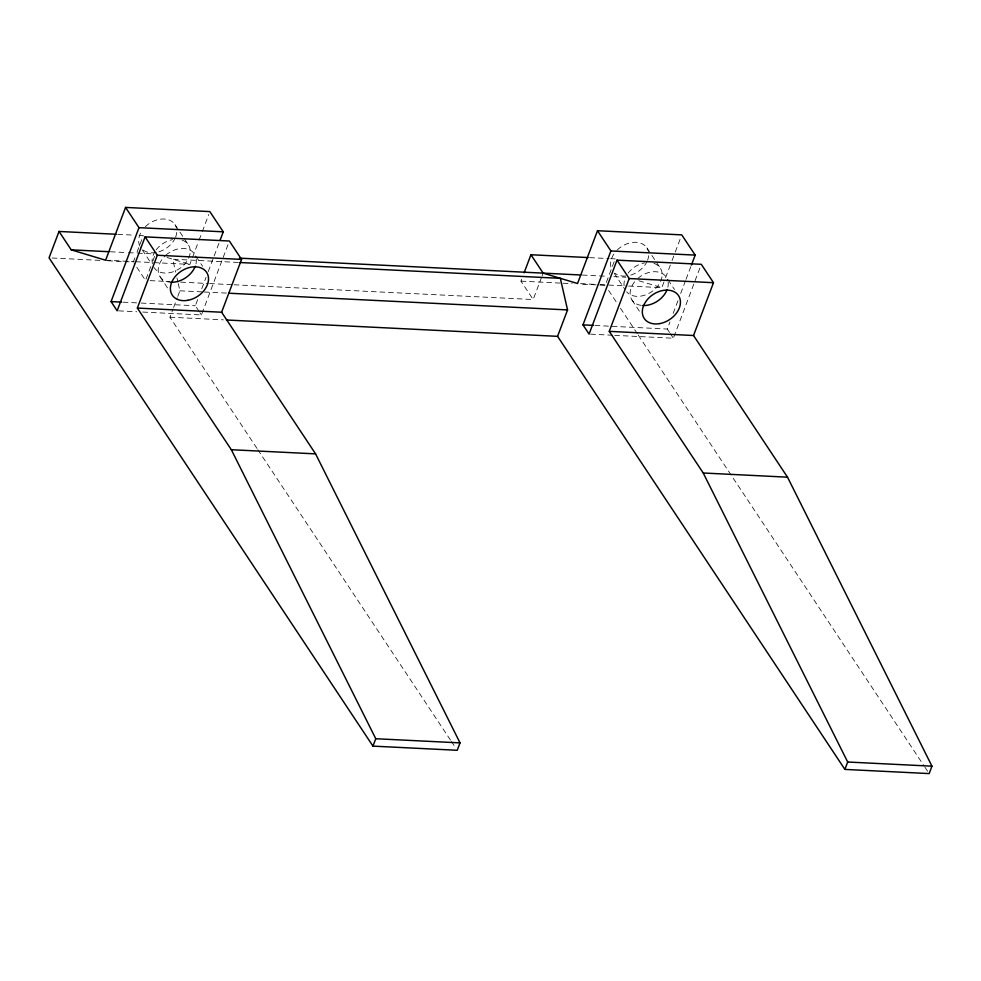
<?xml version="1.0" encoding="UTF-8"?>
<svg xmlns="http://www.w3.org/2000/svg" width="981" height="981" viewBox="0 0 981 981"><rect width="100%" height="100%" fill="white"/><g stroke="black" fill="none" stroke-linecap="round" stroke-linejoin="round"><path stroke-width="0.74" stroke-dasharray="4.91 3.68" d="M134.9 257.844L133.318 262.013L125.801 261.645M136.997 252.289L143.3 235.612L135.77 235.232M150.78 266.513L145.519 280.407L134.139 263.239M152.877 260.958L155.501 254.005M256.973 448.403L169.934 317.206L173.085 308.868M173.612 307.47L177.279 297.746M177.806 296.36L179.915 290.793L178.272 283.619M153.772 262.614L189.885 264.392L192.043 258.69M192.583 257.255L198.518 241.559M199.057 240.124L201.755 232.988M202.294 231.565L208.769 214.434M199.143 311.504L195.329 305.753L198.015 298.641M201.779 288.696L206.071 277.316M208.23 271.627L213.6 257.414M214.14 255.992L218.971 243.19M142.748 312.056L201.436 314.95L228.291 243.864M541.573 277.304L533.173 299.536L520.972 281.142L522.015 278.359M542.101 275.919L543.143 273.135M614.167 261.682L605.24 285.299L579.661 284.036M628.698 286.047L661.807 287.678L665.044 279.119M665.584 277.697L671.507 261.988M672.046 260.566L674.744 253.429M675.284 251.994L680.679 237.721M669.533 332.485L667.252 329.04L669.937 321.927M673.162 313.405L677.994 300.603M680.679 293.491L685.511 280.701M686.05 279.278L690.882 266.489M614.658 335.343L673.346 338.237L701.28 264.306M117.72 234.349L134.274 235.158M589.63 257.635L609.201 258.604M610.697 258.677L615.21 258.898M110.363 251.774L126.905 252.595M128.413 252.669L135.942 253.037M137.45 253.11L153.992 253.932M582.273 275.06L607.852 276.323M613.873 276.63L625.915 277.218M238.322 262.442L172.693 259.205L175.648 272.129M105.617 260.235L134.213 261.645M135.709 261.719L152.263 262.54M580.544 283.668L598.606 284.564M600.102 284.637L627.19 285.974M52.054 258.003L100.209 260.382M107.738 260.75L124.293 261.571M520.972 281.142L561.598 283.153M563.106 283.227L572.131 283.668M150.105 280.64L169.946 281.608M180.627 282.136L208.095 283.497M209.627 283.57L232.522 284.698M234.042 284.772L533.173 299.536M179.915 290.793L202.797 291.933M204.33 292.007L227.224 293.135M123.103 302.185L139.645 303.006M141.154 303.08L195.329 305.753M595.013 325.471L667.252 329.04M118.664 310.867L136.727 311.762M590.587 334.153L613.15 335.269M169.934 317.206L223.349 319.843M638.876 280.75L661.807 287.678M166.966 257.463L189.885 264.392M646.871 247.874L651.065 254.202M651.911 255.465L660.299 268.107M668.024 279.757L674.536 289.579M670.293 333.638L673.346 338.237M614.094 273.049L625.007 289.493M631.948 299.953L640.078 312.216M608.625 290.401L617.074 303.154M620.458 308.255L637.38 333.748M638.226 335.024L924.077 765.928M924.924 767.203L929.154 773.58M174.961 224.588L179.155 230.915M179.989 232.178L188.377 244.821M196.114 256.47L202.626 266.28M199.903 312.657L201.436 314.95M142.184 249.763L151.405 263.668M160.026 276.667L168.168 288.929M257.819 449.678L450.475 740.091M451.321 741.366L455.552 747.743M176.96 277.868L177.941 282.185M145.347 226.697A20.613 15.009 -33.6 0 1 176.494 228.23M176.752 232.387A20.613 15.009 -33.6 0 1 175.709 236.801M175.256 237.893A20.613 15.009 -33.6 0 1 158.714 251.859M156.212 252.46A20.613 15.009 -33.6 0 1 140.504 247.237M139.854 246.096A20.613 15.009 -33.6 0 1 142.012 230.682M181.976 240.051A20.613 15.009 -33.6 0 1 183.533 265.361A20.613 15.009 -33.6 0 1 153.931 267.47M152.398 263.828A20.613 15.009 -33.6 0 1 154.765 251.97M156.175 249.873A20.613 15.009 -33.6 0 1 172.668 239.597M165.85 255.219A20.613 15.009 -33.6 0 1 196.016 257.66M196.249 258.996A20.613 15.009 -33.6 0 1 195.231 266.231M170.866 282.246A20.613 15.009 -33.6 0 1 164.882 256.127M617.27 249.983A20.613 15.009 -33.6 0 1 648.404 251.516M648.662 255.685A20.613 15.009 -33.6 0 1 647.619 260.088M647.166 261.179A20.613 15.009 -33.6 0 1 630.624 275.146M625.657 276.066A20.613 15.009 -33.6 0 1 615.124 273.392M610.881 266.881A20.613 15.009 -33.6 0 1 616.35 250.928M653.898 263.337A20.613 15.009 -33.6 0 1 656.068 288.022A20.613 15.009 -33.6 0 1 626.626 291.811M624.075 285.778A20.613 15.009 -33.6 0 1 625.093 278.543M628.098 273.172A20.613 15.009 -33.6 0 1 644.591 262.883M637.773 278.506A20.613 15.009 -33.6 0 1 667.938 280.946M668.159 282.295A20.613 15.009 -33.6 0 1 667.154 289.518M641.243 305.385A20.613 15.009 -33.6 0 1 636.792 279.413"/><path stroke-width="1.47" d="M59.032 231.455L49.05 257.856L372.964 746.124L457.232 750.281L460.028 742.887L315.588 453.872L221.62 312.228L137.352 308.071L157.303 255.256L145.102 236.862L117.156 310.793L111.061 301.596L138.995 227.666L125.568 207.42L105.617 260.235L71.233 249.848L59.032 231.455L116.212 234.275M220.038 240.345L223.263 231.823L209.848 211.589L125.568 207.42M221.62 312.228L241.571 259.413L229.37 241.019L145.102 236.862M524.112 272.804L530.942 254.741L588.134 257.562M372.964 746.124L375.76 738.73L231.32 449.715L137.352 308.071M530.942 254.741L543.143 273.135L577.539 283.521L597.49 230.719L610.918 250.952L582.972 324.883L589.078 334.08L617.012 260.149L629.213 278.543L609.262 331.357L693.53 335.514L787.51 477.171L931.95 766.173L929.154 773.58L844.886 769.411L557.576 336.336L567.558 309.922L560.335 278.334L239.842 262.516M691.421 265.066L695.186 255.109L681.758 234.876L597.49 230.719M693.53 335.514L713.494 282.7L701.28 264.306L617.012 260.149M844.886 769.411L847.682 762.016L703.23 473.001L609.262 331.357M138.995 227.666L223.263 231.823M610.918 250.952L695.186 255.109M71.233 249.848L108.854 251.7M239.438 258.15L580.764 274.987M157.303 255.256L241.571 259.413M629.213 278.543L713.494 282.7M228.745 293.209L567.558 309.922M111.061 301.596L121.595 302.111M582.972 324.883L593.505 325.398M226.403 319.99L557.576 336.336M231.32 449.715L315.588 453.872M703.23 473.001L787.51 477.171M375.76 738.73L460.028 742.887M847.682 762.016L931.95 766.173M195.231 266.231A20.613 15.009 -33.6 0 1 170.866 282.246M667.154 289.518A20.613 15.009 -33.6 0 1 642.788 305.532M187.947 300.296A20.613 15.009 -33.6 0 0 206.684 272.424A20.613 15.009 -33.6 0 0 173.747 278.506A20.613 15.009 -33.6 0 0 187.947 300.296M659.857 323.583A20.613 15.009 -33.6 0 0 678.607 295.71A20.613 15.009 -33.6 0 0 645.67 301.792A20.613 15.009 -33.6 0 0 659.857 323.583"/></g></svg>
